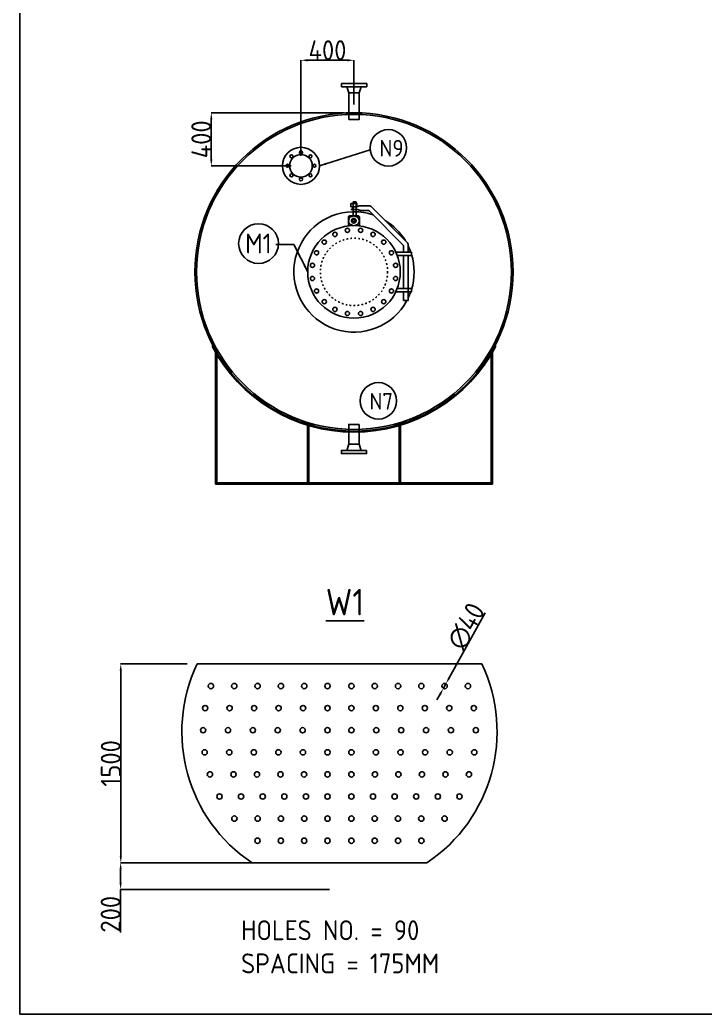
# Model space of a CAD drawing. Header units: inches. Extents: x 14970 to 35125, y 15508 to 28550.
# Drawn here: x 14970 to 20141, y 15508 to 23006 of the extents above; entities that cross this region are included whole.
import ezdxf

# ---------------------------------------------------------------- set-up
doc = ezdxf.new("R2010")
doc.units = ezdxf.units.IN
doc.header["$LTSCALE"] = 100
doc.header["$MEASUREMENT"] = 0
for name, pattern in [('ACAD_ISO02W100', [15, 12, -3]), ('ACAD_ISO03W100', [30, 12, -18]), ('CENTER2', [1.125, 0.75, -0.125, 0.125, -0.125])]:
    doc.linetypes.add(name, pattern=pattern)
doc.layers.add('fitting', color=7, linetype='CENTER2', lineweight=0)
doc.styles.get("Standard").update_dxf_attribs({"font": 'isocp.shx', "height": 150, "bigfont": '@extfont2.shx'})
doc.dimstyles.new('ISO-25', dxfattribs={"dimtxt": 120, "dimasz": 50, "dimexe": 1.25, "dimexo": 75, "dimtad": 1, "dimdec": 0, "dimtxsty": 'Standard', "dimcen": 0, "dimclrd": 1, "dimclre": 1, "dimclrt": 1, "dimazin": 0, "dimtfac": 1, "dimtdec": 0, "dimtmove": 0, "dimatfit": 3, "dimfxl": 1, "dimtfillclr": 1, "dimarcsym": 0})

# ---------------------------------------------------------------- blocks, each defined once
blk = doc.blocks.new('*U16')
at = {"ltscale": 0.2}
blk.add_circle((0, 0), 11.2, dxfattribs=at)
blk = doc.blocks.new('*U17')
at = {"color": 0, "linetype": 'ByBlock', "lineweight": -2, "transparency": 16777216}
blk.add_blockref('*U16', (15870.1, 20030.2), dxfattribs=at)
for p, rotation in [((15798.2, 20000.4), 45), ((15941.9, 20000.4), 315), ((15768.5, 19928.6), 90), ((15798.2, 19856.8), 135), ((15941.9, 19856.8), 225.0000000000001), ((15971.7, 19928.6), 270), ((15870.1, 19827), 180)]:
    blk.add_blockref('*U16', p, dxfattribs=dict(at, rotation=rotation))
blk = doc.blocks.new('*U41')
at = {"ltscale": 0.25}
blk.add_circle((0, 0), 15.9, dxfattribs=at)
blk = doc.blocks.new('*U42')
at = {"color": 0, "linetype": 'ByBlock', "lineweight": -2, "transparency": 16777216}
blk.add_blockref('*U41', (25975.5, 6589.1), dxfattribs=at)
for p, rotation in [((25788.8, 6528.4), 35.99999999999999), ((25877.3, 6573.5), 17.99999999999999), ((26073.6, 6573.5), 342.0000000000001), ((26162.1, 6528.4), 324), ((25718.6, 6458.2), 54), ((26232.3, 6458.2), 306), ((25673.5, 6369.7), 72), ((26277.4, 6369.7), 288), ((25658, 6271.6), 90), ((26293, 6271.6), 270), ((25673.5, 6173.5), 108), ((26277.4, 6173.5), 252), ((25718.6, 6085), 126), ((26232.3, 6085), 234), ((25788.8, 6014.7), 144), ((26162.1, 6014.7), 216), ((25877.3, 5969.6), 162.0000000000001), ((25975.5, 5954.1), 180), ((26073.6, 5969.6), 198)]:
    blk.add_blockref('*U41', p, dxfattribs=dict(at, rotation=rotation))
blk = doc.blocks.new('*U85')
blk.add_circle((0, 0), 20)
blk = doc.blocks.new('*U86')
at = {"color": 0, "linetype": 'ByBlock', "lineweight": -2, "transparency": 16777216}
for p in [(12350.7, 3190.6), (12526.7, 3190.6), (12702.6, 3190.6), (12878.5, 3190.6), (13054.5, 3190.6), (13230.4, 3190.6)]:
    blk.add_blockref('*U85', p, dxfattribs=at)
blk = doc.blocks.new('*U87')
blk.add_circle((0, 0), 20)
blk = doc.blocks.new('*U88')
at = {"color": 0, "linetype": 'ByBlock', "lineweight": -2, "transparency": 16777216}
for p in [(12306.9, 3024), (12491.6, 3024), (12676.3, 3024), (12861, 3024), (13045.7, 3024), (13230.4, 3024)]:
    blk.add_blockref('*U87', p, dxfattribs=at)
blk = doc.blocks.new('*U89')
blk.add_circle((0, 0), 20)
blk = doc.blocks.new('*U90')
at = {"color": 0, "linetype": 'ByBlock', "lineweight": -2, "transparency": 16777216}
for p in [(12291.5, 2857.3), (12479.3, 2857.3), (12667, 2857.3), (12854.8, 2857.3), (13042.6, 2857.3), (13230.4, 2857.3)]:
    blk.add_blockref('*U89', p, dxfattribs=at)
blk = doc.blocks.new('*U91')
blk.add_circle((0, 0), 20)
blk = doc.blocks.new('*U92')
at = {"color": 0, "linetype": 'ByBlock', "lineweight": -2, "transparency": 16777216}
for p in [(12303.3, 2690.6), (12488.7, 2690.6), (12674.1, 2690.6), (12859.5, 2690.6), (13045, 2690.6), (13230.4, 2690.6)]:
    blk.add_blockref('*U91', p, dxfattribs=at)
blk = doc.blocks.new('*U93')
blk.add_circle((0, 0), 20)
blk = doc.blocks.new('*U94')
at = {"color": 0, "linetype": 'ByBlock', "lineweight": -2, "transparency": 16777216}
for p in [(12343.2, 2524), (12520.6, 2524), (12698.1, 2524), (12875.5, 2524), (13053, 2524), (13230.4, 2524)]:
    blk.add_blockref('*U93', p, dxfattribs=at)
blk = doc.blocks.new('*U95')
blk.add_circle((0, 0), 20)
blk = doc.blocks.new('*U96')
at = {"color": 0, "linetype": 'ByBlock', "lineweight": -2, "transparency": 16777216}
for p in [(12415, 2357.3), (12578.1, 2357.3), (12741.2, 2357.3), (12904.3, 2357.3), (13067.3, 2357.3), (13230.4, 2357.3)]:
    blk.add_blockref('*U95', p, dxfattribs=at)
blk = doc.blocks.new('*U97')
blk.add_circle((0, 0), 20)
blk = doc.blocks.new('*U98')
at = {"color": 0, "linetype": 'ByBlock', "lineweight": -2, "transparency": 16777216}
for p in [(12527.3, 2190.6), (12703.1, 2190.6), (12878.9, 2190.6), (13054.6, 2190.6), (13230.4, 2190.6)]:
    blk.add_blockref('*U97', p, dxfattribs=at)
blk = doc.blocks.new('*U99')
blk.add_circle((0, 0), 20)
blk = doc.blocks.new('*U100')
at = {"color": 0, "linetype": 'ByBlock', "lineweight": -2, "transparency": 16777216}
for p in [(12701.9, 2024), (12878, 2024), (13054.2, 2024), (13230.4, 2024)]:
    blk.add_blockref('*U99', p, dxfattribs=at)
blk = doc.blocks.new('*U101')
blk.add_circle((0, 0), 20)
blk = doc.blocks.new('*U102')
at = {"color": 0, "linetype": 'ByBlock', "lineweight": -2, "transparency": 16777216}
for p in [(12350.7, 3190.6), (12526.7, 3190.6), (12702.6, 3190.6), (12878.5, 3190.6), (13054.5, 3190.6), (13230.4, 3190.6)]:
    blk.add_blockref('*U101', p, dxfattribs=at)
blk = doc.blocks.new('*U103')
blk.add_circle((0, 0), 20)
blk = doc.blocks.new('*U104')
at = {"color": 0, "linetype": 'ByBlock', "lineweight": -2, "transparency": 16777216}
for p in [(12306.9, 3024), (12491.6, 3024), (12676.3, 3024), (12861, 3024), (13045.7, 3024), (13230.4, 3024)]:
    blk.add_blockref('*U103', p, dxfattribs=at)
blk = doc.blocks.new('*U105')
blk.add_circle((0, 0), 20)
blk = doc.blocks.new('*U106')
at = {"color": 0, "linetype": 'ByBlock', "lineweight": -2, "transparency": 16777216}
for p in [(12291.5, 2857.3), (12479.3, 2857.3), (12667, 2857.3), (12854.8, 2857.3), (13042.6, 2857.3), (13230.4, 2857.3)]:
    blk.add_blockref('*U105', p, dxfattribs=at)
blk = doc.blocks.new('*U107')
blk.add_circle((0, 0), 20)
blk = doc.blocks.new('*U108')
at = {"color": 0, "linetype": 'ByBlock', "lineweight": -2, "transparency": 16777216}
for p in [(12303.3, 2690.6), (12488.7, 2690.6), (12674.1, 2690.6), (12859.5, 2690.6), (13045, 2690.6), (13230.4, 2690.6)]:
    blk.add_blockref('*U107', p, dxfattribs=at)
blk = doc.blocks.new('*U109')
blk.add_circle((0, 0), 20)
blk = doc.blocks.new('*U110')
at = {"color": 0, "linetype": 'ByBlock', "lineweight": -2, "transparency": 16777216}
for p in [(12343.2, 2524), (12520.6, 2524), (12698.1, 2524), (12875.5, 2524), (13053, 2524), (13230.4, 2524)]:
    blk.add_blockref('*U109', p, dxfattribs=at)
blk = doc.blocks.new('*U111')
blk.add_circle((0, 0), 20)
blk = doc.blocks.new('*U112')
at = {"color": 0, "linetype": 'ByBlock', "lineweight": -2, "transparency": 16777216}
for p in [(12415, 2357.3), (12578.1, 2357.3), (12741.2, 2357.3), (12904.3, 2357.3), (13067.3, 2357.3), (13230.4, 2357.3)]:
    blk.add_blockref('*U111', p, dxfattribs=at)
blk = doc.blocks.new('*U113')
blk.add_circle((0, 0), 20)
blk = doc.blocks.new('*U114')
at = {"color": 0, "linetype": 'ByBlock', "lineweight": -2, "transparency": 16777216}
for p in [(12527.3, 2190.6), (12703.1, 2190.6), (12878.9, 2190.6), (13054.6, 2190.6), (13230.4, 2190.6)]:
    blk.add_blockref('*U113', p, dxfattribs=at)
blk = doc.blocks.new('*U115')
blk.add_circle((0, 0), 20)
blk = doc.blocks.new('*U116')
at = {"color": 0, "linetype": 'ByBlock', "lineweight": -2, "transparency": 16777216}
for p in [(12701.9, 2024), (12878, 2024), (13054.2, 2024), (13230.4, 2024)]:
    blk.add_blockref('*U115', p, dxfattribs=at)
blk = doc.blocks.new('*D117')
at = {"color": 1, "lineweight": -2, "transparency": 16777216}
for p, q in [((16233.2, 18148.9), (15730.4, 18148.9)), ((15731.6, 18098.9), (15731.6, 16698.9)), ((16233.2, 16648.9), (15730.4, 16648.9))]:
    blk.add_line(p, q, dxfattribs=at)
at = {"color": 1, "transparency": 16777216}
for points in [[(15723.3, 18098.9), (15740, 18098.9), (15731.6, 18148.9)], [(15723.3, 16698.9), (15740, 16698.9), (15731.6, 16648.9)]]:
    blk.add_solid(points, dxfattribs=at)
at = {"layer": 'Defpoints', "color": 0, "transparency": 16777216}
for p in [(16308.2, 18148.9), (15731.6, 16648.9), (16308.2, 16648.9)]:
    blk.add_point(p, dxfattribs=at)
at = {"color": 1, "transparency": 16777216, "insert": (15656, 17398.9), "char_height": 150, "attachment_point": 5, "rotation": 90}
blk.add_mtext('1500', dxfattribs=at)
blk = doc.blocks.new('*D118')
at = {"color": 1, "lineweight": -2, "transparency": 16777216}
for p, q in [((17306.8, 16648.9), (15729.1, 16648.9)), ((15730.4, 16598.9), (15730.4, 16498.9)), ((17306.8, 16448.9), (15729.1, 16448.9)), ((15730.4, 16448.9), (15730.4, 16123.7))]:
    blk.add_line(p, q, dxfattribs=at)
at = {"color": 1, "transparency": 16777216}
for points in [[(15722.1, 16598.9), (15738.7, 16598.9), (15730.4, 16648.9)], [(15722.1, 16498.9), (15738.7, 16498.9), (15730.4, 16448.9)]]:
    blk.add_solid(points, dxfattribs=at)
at = {"layer": 'Defpoints', "color": 0, "transparency": 16777216}
for p in [(17381.8, 16648.9), (15730.4, 16448.9), (17381.8, 16448.9)]:
    blk.add_point(p, dxfattribs=at)
at = {"color": 1, "transparency": 16777216, "insert": (15654.8, 16261.3), "char_height": 150, "attachment_point": 5, "rotation": 90}
blk.add_mtext('200', dxfattribs=at)
blk = doc.blocks.new('*D119')
at = {"color": 1, "lineweight": -2, "transparency": 16777216}
for p, q in [((18481.3, 18533.9), (18209.5, 18043.5)), ((18165.8, 17964.8), (18185.2, 17999.7)), ((18141.6, 17921), (18117.4, 17877.3))]:
    blk.add_line(p, q, dxfattribs=at)
at = {"color": 1, "transparency": 16777216}
for points in [[(18202.2, 18047.5), (18216.8, 18039.4), (18185.2, 17999.7)], [(18134.3, 17925.1), (18148.9, 17917), (18165.8, 17964.8)]]:
    blk.add_solid(points, dxfattribs=at)
at = {"layer": 'Defpoints', "color": 0, "transparency": 16777216}
for p in [(18185.2, 17999.7), (18165.8, 17964.8)]:
    blk.add_point(p, dxfattribs=at)
at = {"color": 1, "transparency": 16777216, "insert": (18338.5, 18432.2), "char_height": 150, "attachment_point": 5, "rotation": 61.00076}
blk.add_mtext('∅40', dxfattribs=at)
blk = doc.blocks.new('*D130')
at = {"color": 1, "lineweight": -2, "transparency": 16777216}
for p, q in [((17091.4, 21980), (17091.4, 22702.3)), ((17141.4, 22701.1), (17441.4, 22701.1)), ((17491.4, 22368), (17491.4, 22702.3))]:
    blk.add_line(p, q, dxfattribs=at)
at = {"color": 1, "transparency": 16777216}
for points in [[(17141.4, 22709.4), (17141.4, 22692.7), (17091.4, 22701.1)], [(17441.4, 22709.4), (17441.4, 22692.7), (17491.4, 22701.1)]]:
    blk.add_solid(points, dxfattribs=at)
at = {"layer": 'Defpoints', "color": 0, "transparency": 16777216}
for p in [(17491.4, 22701.1), (17491.4, 22293), (17091.4, 21905)]:
    blk.add_point(p, dxfattribs=at)
at = {"color": 1, "transparency": 16777216, "insert": (17291.4, 22776.7), "char_height": 150, "attachment_point": 5}
blk.add_mtext('400', dxfattribs=at)
blk = doc.blocks.new('*D131')
at = {"color": 1, "lineweight": -2, "transparency": 16777216}
for p, q in [((17416.4, 22305), (16413.4, 22305)), ((16414.6, 21955), (16414.6, 22255)), ((17016.4, 21905), (16413.4, 21905))]:
    blk.add_line(p, q, dxfattribs=at)
at = {"color": 1, "transparency": 16777216}
for points in [[(16406.3, 22255), (16423, 22255), (16414.6, 22305)], [(16406.3, 21955), (16423, 21955), (16414.6, 21905)]]:
    blk.add_solid(points, dxfattribs=at)
at = {"layer": 'Defpoints', "color": 0, "transparency": 16777216}
for p in [(16414.6, 22305), (17491.4, 22305), (17091.4, 21905)]:
    blk.add_point(p, dxfattribs=at)
at = {"color": 1, "transparency": 16777216, "insert": (16339, 22105), "char_height": 150, "attachment_point": 5, "rotation": 90}
blk.add_mtext('400', dxfattribs=at)

msp = doc.modelspace()

# ---------------------------------------------------------------- linework, layer by layer
at = {"lineweight": -3, "ltscale": 0.25}
for p, q in [((17453.6, 22455), (17438.6, 22501)), ((17531.5, 22455), (17546.5, 22501)), ((17508.9, 21596.8), (17473.9, 21596.8)), ((17502.3, 21632.3), (17485.8, 21632.3)), ((17485.8, 21632.3), (17485.8, 21621.8)), ((17490.5, 21632.3), (17507, 21632.3)), ((17507, 21632.3), (17507, 21621.8)), ((17540.4, 21604.3), (17601.4, 21604.3)), ((17626.2, 21594), (17890.4, 21329.8)), ((17457.7, 21516.9), (17482.7, 21526.3)), ((17459.9, 21527.9), (17522.9, 21527.9)), ((17508.9, 21576.8), (17467.9, 21576.8)), ((17485.8, 21576.8), (17485.8, 21527.9)), ((17523.7, 21515.8), (17498.9, 21526.1)), ((17507, 21576.8), (17507, 21527.9)), ((17540.4, 21569.3), (17591.4, 21569.3)), ((17607.5, 21563.2), (17860.6, 21310.1)), ((17448.9, 21516.9), (17448.9, 21451.7)), ((17448.9, 21491.1), (17457.7, 21516.9)), ((17448.9, 21491.1), (17456.1, 21467.4)), ((17456.1, 21467.4), (17480.5, 21456.4)), ((17523.7, 21466.3), (17498.9, 21456.1)), ((17533.9, 21491.1), (17523.7, 21515.8)), ((17533.9, 21491.1), (17523.7, 21466.3)), ((17533.9, 21516.9), (17533.9, 21451.7)), ((17865.7, 21255), (17865.7, 21300.7)), ((17900.7, 21255), (17900.7, 21305)), ((17900.7, 21305), (17900.7, 21305)), ((17806.8, 21255), (17925.7, 21255)), ((17900.7, 21230), (17817.5, 21230)), ((17900.7, 21230), (17925.7, 21230)), ((17925.7, 21230), (17925.7, 21255)), ((17806.8, 20955), (17900.7, 20955)), ((17900.7, 20980), (17817.5, 20980)), ((17865.7, 20890.1), (17900.7, 20890.1)), ((17452.4, 19805), (17437.4, 19759.1)), ((17530.4, 19805), (17545.4, 19759.1))]:
    msp.add_line(p, q, dxfattribs=at)
at = {"linetype": 'ACAD_ISO02W100', "lineweight": -3, "ltscale": 0.05}
for p, q in [((17485.8, 21621.8), (17485.8, 21576.8)), ((17507, 21621.8), (17507, 21576.8))]:
    msp.add_line(p, q, dxfattribs=at)
at = {"linetype": 'ACAD_ISO03W100', "lineweight": -3, "ltscale": 0.25}
msp.add_line((17846, 20955), (17882.3, 20955), dxfattribs=at)
at = {"lineweight": -3}
for p, q in [((16421, 20545.2), (16428.1, 20548.9)), ((18561.9, 20545.2), (18554.8, 20548.9)), ((16445.3, 20501), (16445.3, 19505)), ((16455.3, 20484.1), (16455.3, 19505)), ((18527.6, 20484.1), (18527.6, 19505)), ((18537.6, 20501), (18537.6, 19505)), ((17139.4, 19949.5), (17139.4, 19505)), ((17149.4, 19946.5), (17149.4, 19505)), ((17833.5, 19946.5), (17833.5, 19505)), ((17843.5, 19949.5), (17843.5, 19505)), ((16445.3, 19515), (18537.6, 19515)), ((16445.3, 19505), (18537.6, 19505))]:
    msp.add_line(p, q, dxfattribs=at)
for p, q in [((16308.2, 18148.9), (17381.8, 18148.9)), ((18455.4, 18148.9), (17381.8, 18148.9)), ((16721.8, 16648.9), (17381.8, 16648.9)), ((18041.8, 16648.9), (17381.8, 16648.9))]:
    msp.add_line(p, q)
msp.add_lwpolyline([(14970.1, 15508.1), (35125.2, 15508.1), (35125.2, 28549.6), (14970.1, 28549.6)], close=True, dxfattribs=at)
at = {"lineweight": -3, "ltscale": 0.25}
for points in [[(17397.3, 22501), (17587.8, 22501), (17587.8, 22524.9), (17397.3, 22524.9)], [(17453.6, 22255), (17531.5, 22255), (17531.5, 22455), (17453.6, 22455)], [(17467.9, 21621.8), (17514.1, 21621.8), (17514.1, 21597.6), (17467.9, 21596.8)], [(17865.7, 21230), (17900.7, 21230), (17900.7, 20980), (17865.7, 20980)], [(17865.7, 20890.1), (17900.7, 20890.1), (17900.7, 20955), (17865.7, 20955)], [(17900.7, 20980), (17925.7, 20980), (17925.7, 20955), (17900.7, 20955)], [(17530.4, 19955), (17452.4, 19955), (17452.4, 19805), (17530.4, 19805)], [(17586.7, 19759.1), (17396.2, 19759.1), (17396.2, 19735.2), (17586.7, 19735.2)]]:
    msp.add_lwpolyline(points, close=True, dxfattribs=at)
at = {"lineweight": -3, "ltscale": 0.2}
msp.add_lwpolyline([(17478.9, 21576.8), (17478.9, 21576.8), (17478.9, 21596.8), (17478.9, 21596.8)], close=True, dxfattribs=at)
for points in [[(17381.8, 16648.9), (16721.8, 16648.9, -0.372574), (16308.2, 18148.9), (17381.8, 18148.9)], [(17381.8, 16648.9), (17381.8, 16648.9), (18041.8, 16648.9, 0.372574), (18455.4, 18148.9), (17381.8, 18148.9)]]:
    msp.add_lwpolyline(points, format="xyb")
at = {"lineweight": -3}
for radius in [1200, 1188]:
    msp.add_circle((17491.4, 21105), radius, dxfattribs=at)
at = {"lineweight": -3, "ltscale": 0.01}
for centre, radius in [((17751, 22040.7), 137.5), ((16771.1, 21318.8), 150), ((17675.6, 20132.6), 137.5)]:
    msp.add_circle(centre, radius, dxfattribs=at)
at = {"lineweight": -3, "ltscale": 0.2}
for radius in [139.6, 85.3]:
    msp.add_circle((17091.4, 21905), radius, dxfattribs=at)
at = {"lineweight": -3, "ltscale": 0.25}
for centre, radius in [((17491.4, 21105), 349.2), ((17489.7, 21491.1), 9.5)]:
    msp.add_circle(centre, radius, dxfattribs=at)
at = {"linetype": 'ACAD_ISO02W100', "lineweight": -3, "ltscale": 0.25}
msp.add_circle((17489.7, 21491.1), 17.5, dxfattribs=at)
at = {"lineweight": -3, "ltscale": 0.25}
for centre, radius, start, end in [((17501, 21668.7), 72.3, 276.29971, 293.1411), ((17541, 21571.7), 32.6, 91.09792, 110.79989), ((17601.4, 21569.3), 35, 45, 90), ((17461.1, 21515.7), 12.2, 95.3505, 174.5539), ((17501, 21504.9), 72.3, 66.8589, 83.70029), ((17521.8, 21515.7), 12.2, 354.5539, 84.6495), ((17541, 21601.9), 32.6, 249.20011, 268.90208), ((17590.7, 21543.1), 26.2, 50.06286, 88.55145), ((17852.6, 21299.7), 13.1, 355.91195, 52.43586), ((17865.7, 21305), 35, 0, 45)]:
    msp.add_arc(centre, radius, start, end, dxfattribs=at)
at = {"lineweight": -3, "ltscale": 0.01}
for start, end in [(91.19901, 331.73421), (71.56897, 90.07279), (31.2855, 58.7145), (19.29284, 25.6531), (343.03787, 16.96213), (334.3469, 340.70716)]:
    msp.add_arc((17491.4, 21105), 454, start, end, dxfattribs=at)
at = {"lineweight": -3}
msp.add_arc((17491.4, 21105), 1208, 207.61, 332.39, dxfattribs=at)
at = {"layer": 'fitting', "linetype": 'ACAD_ISO03W100', "lineweight": -3, "ltscale": 0.01}
msp.add_circle((17491.4, 21105), 254, dxfattribs=at)

# ---------------------------------------------------------------- block references
at = {"lineweight": -3}
msp.add_blockref('*U17', (1221.3, 1976.5), dxfattribs=at)
at = {"lineweight": -3, "rotation": 9}
msp.add_blockref('*U42', (-7183.1, 10847.2), dxfattribs=at)
for name in ['*U86', '*U88', '*U90', '*U92', '*U94', '*U96', '*U98', '*U100']:
    msp.add_blockref(name, (4061.4, 14791.6))
at = {"xscale": -1}
for name in ['*U102', '*U104', '*U106', '*U108', '*U110', '*U112', '*U114', '*U116']:
    msp.add_blockref(name, (30702.2, 14791.6), dxfattribs=at)

# ---------------------------------------------------------------- texts
at = {"lineweight": -3, "ltscale": 0.01, "attachment_point": 1}
for s, insert, char_height, width in [('N9', (17683.6, 22100.6), 126.56, 140.874), ('M1', (16670.7, 21394.7), 150, 683.79), ('N7', (17608.2, 20192.5), 126.56, 140.874)]:
    msp.add_mtext(s, dxfattribs=dict(at, insert=insert, char_height=char_height, width=width))
at = {"lineweight": -3, "ltscale": 0.005, "insert": (17278.4, 18714.9), "char_height": 200, "width": 1217.694, "attachment_point": 1}
msp.add_mtext('{\\LW1}', dxfattribs=at)
at = {"insert": (16639.6, 16215.5), "char_height": 150, "attachment_point": 1}
msp.add_mtext_dynamic_manual_height_columns('HOLES NO. = 90^JSPACING = 175MM', width=1738.01, gutter_width=750, heights=[0], dxfattribs=at)

# ---------------------------------------------------------------- dimensions: what is measured, and where the dimension line sits
dim = msp.add_linear_dim(base=(17491.4, 22701.1), p1=(17091.4, 21905), p2=(17491.4, 22293), dimstyle='ISO-25')
dim.commit()
dim.dimension.update_dxf_attribs({"geometry": '*D130', "text_midpoint": (17291.4, 22701.1), "dimtype": 160})
for base, p1, p2, picture, middle in [((16414.6, 22305), (17091.4, 21905), (17491.4, 22305), '*D131', (16339, 22105)), ((15731.6, 16648.9), (16308.2, 18148.9), (16308.2, 16648.9), '*D117', (15656, 17398.9)), ((15730.4, 16448.9), (17381.8, 16648.9), (17381.8, 16448.9), '*D118', (15654.8, 16261.3))]:
    dim = msp.add_linear_dim(base=base, p1=p1, p2=p2, angle=90, dimstyle='ISO-25')
    dim.commit()
    dim.dimension.update_dxf_attribs({"geometry": picture, "text_midpoint": middle})
dim = msp.add_diameter_dim_2p(p1=(18165.8, 17964.8), p2=(18185.2, 17999.7), dimstyle='ISO-25')
dim.commit()
dim.dimension.update_dxf_attribs({"geometry": '*D119', "text_midpoint": (18404.6, 18395.6), "dimtype": 163})

# ---------------------------------------------------------------- leaders
msp.add_leader([(17231, 21905), (17614.4, 22025.3)], dimstyle='ISO-25', override={"dimgap": 0.625, "dimtad": 0})
at = {"lineweight": -3, "ltscale": 0.01}
msp.add_leader([(17142.2, 21105), (17037.9, 21311.7), (16901.8, 21311.7)], dimstyle='ISO-25', override={"dimgap": 0.625, "dimtad": 0}, dxfattribs=at)

doc.saveas('drawing.dxf')
